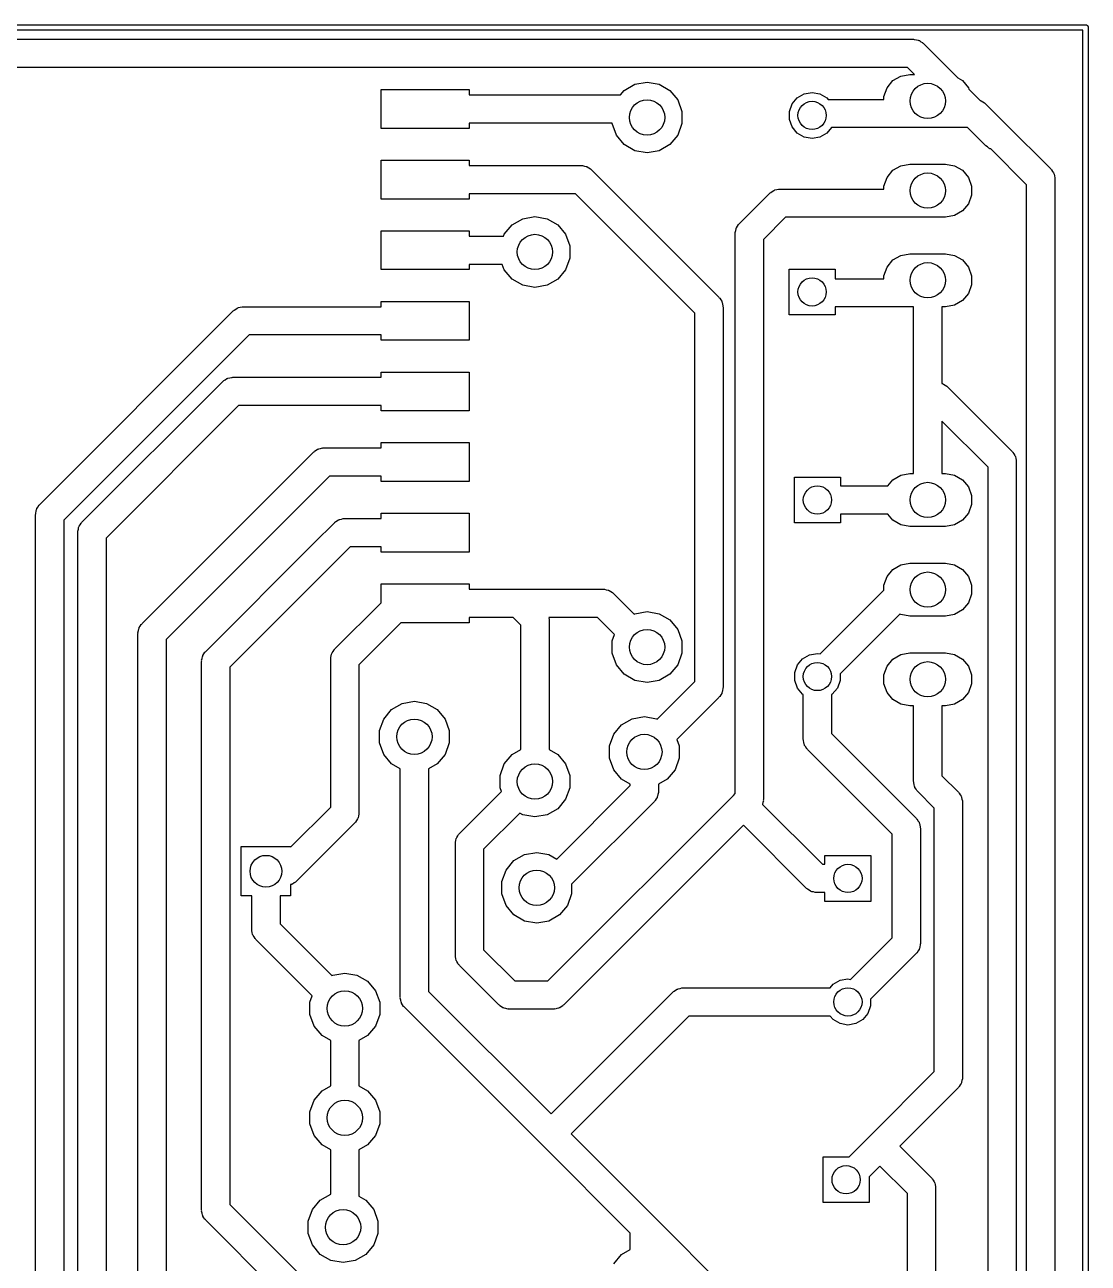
# Model space of a CAD drawing. Extents: x 39.6 to 114.5, y -93.8 to -28.4.
# Drawn here: x 84.38 to 114.5, y -63.45 to -28.37 of the extents above; entities that cross this region are included whole.
import ezdxf

# ---------------------------------------------------------------- set-up
doc = ezdxf.new("R2010")
doc.units = 0
doc.header["$MEASUREMENT"] = 0
doc.layers.add('BLACK', color=7, linetype='CONTINUOUS')

msp = doc.modelspace()

# ---------------------------------------------------------------- linework, layer by layer
at = {"layer": 'Black'}
for p, q in [((39.751, -28.373), (114.427, -28.373)), ((114.427, -28.373), (114.433, -28.3741)), ((114.433, -28.3741), (114.44, -28.3741)), ((114.44, -28.3741), (114.446, -28.3764)), ((114.446, -28.3764), (114.453, -28.3775)), ((114.453, -28.3775), (114.458, -28.3808)), ((114.458, -28.3808), (114.465, -28.383)), ((114.465, -28.383), (114.47, -28.3873)), ((114.47, -28.3873), (114.475, -28.3905)), ((114.475, -28.3905), (114.479, -28.3956)), ((114.479, -28.3956), (114.484, -28.3998)), ((114.484, -28.3998), (114.488, -28.4055)), ((114.488, -28.4055), (114.492, -28.4105)), ((114.492, -28.4105), (114.494, -28.4167)), ((114.352, -28.523), (39.7752, -28.523)), ((114.352, -93.651), (114.352, -28.523)), ((114.494, -28.4167), (114.497, -28.4223)), ((114.497, -28.4223), (114.499, -28.4288)), ((114.499, -28.4288), (114.501, -28.435)), ((114.501, -28.435), (114.501, -28.4415)), ((114.501, -28.4415), (114.502, -28.448)), ((114.502, -28.448), (114.502, -93.726)), ((70.8914, -28.7846), (109.55, -28.7846)), ((109.55, -28.7846), (109.568, -28.7877)), ((109.568, -28.7877), (109.585, -28.7861)), ((109.585, -28.7861), (109.636, -28.7996)), ((109.636, -28.7996), (109.687, -28.8087)), ((109.687, -28.8087), (109.702, -28.8175)), ((109.702, -28.8175), (109.719, -28.8221)), ((109.719, -28.8221), (109.762, -28.8521)), ((109.762, -28.8521), (109.807, -28.8782)), ((109.807, -28.8782), (109.819, -28.8917)), ((109.819, -28.8917), (109.833, -28.9018)), ((109.833, -28.9018), (110.811, -29.8796)), ((109.385, -29.5846), (71.0571, -29.5846)), ((109.196, -29.8255), (109.453, -29.7802)), ((109.58, -29.7802), (109.385, -29.5846)), ((109.453, -29.7802), (109.58, -29.7802)), ((101.361, -30.2308), (101.663, -30.0566)), ((101.663, -30.0566), (102.006, -29.9961)), ((102.006, -29.9961), (102.35, -30.0566)), ((102.35, -30.0566), (102.651, -30.2308)), ((108.714, -30.4005), (108.803, -30.1555)), ((108.803, -30.1555), (108.97, -29.9558)), ((108.97, -29.9558), (109.196, -29.8255)), ((110.811, -29.8796), (110.943, -29.9558)), ((110.943, -29.9558), (111.11, -30.1555)), ((111.11, -30.1555), (111.124, -30.1928)), ((94.4714, -31.3094), (94.4714, -30.2094)), ((94.4714, -30.2094), (96.9714, -30.2094)), ((96.9714, -30.2094), (96.9714, -30.3594)), ((96.9714, -30.3594), (101.254, -30.3594)), ((101.254, -30.3594), (101.361, -30.2308)), ((102.651, -30.2308), (102.875, -30.4977)), ((102.875, -30.4977), (102.994, -30.8252)), ((106.115, -30.6148), (106.261, -30.4412)), ((106.261, -30.4412), (106.457, -30.3279)), ((106.457, -30.3279), (106.68, -30.2885)), ((106.68, -30.2885), (106.903, -30.3279)), ((106.903, -30.3279), (107.099, -30.4412)), ((107.099, -30.4412), (107.137, -30.4864)), ((107.137, -30.4864), (108.714, -30.4864)), ((108.714, -30.4864), (108.714, -30.4005)), ((111.124, -30.1928), (111.445, -30.5135)), ((111.445, -30.5135), (111.455, -30.5193)), ((111.455, -30.5193), (111.472, -30.5239)), ((102.994, -30.8252), (102.994, -31.1736)), ((106.037, -30.8277), (106.115, -30.6148)), ((106.037, -31.0543), (106.037, -30.8277)), ((111.472, -30.5239), (111.515, -30.5539)), ((111.515, -30.5539), (111.56, -30.58)), ((111.56, -30.58), (111.571, -30.5935)), ((111.571, -30.5935), (111.586, -30.6036)), ((111.586, -30.6036), (112.17, -31.1878)), ((101.018, -31.1594), (96.9714, -31.1594)), ((96.9714, -31.1594), (96.9714, -31.3094)), ((101.018, -31.1736), (101.018, -31.1594)), ((101.138, -31.5011), (101.018, -31.1736)), ((102.994, -31.1736), (102.875, -31.5011)), ((106.115, -31.2672), (106.037, -31.0543)), ((112.17, -31.1878), (112.17, -31.1878)), ((112.17, -31.1878), (113.44, -32.4578)), ((96.9714, -31.3094), (94.4714, -31.3094)), ((101.361, -31.768), (101.138, -31.5011)), ((102.875, -31.5011), (102.651, -31.768)), ((106.261, -31.4408), (106.115, -31.2672)), ((106.457, -31.5541), (106.261, -31.4408)), ((106.68, -31.5935), (106.457, -31.5541)), ((106.903, -31.5541), (106.68, -31.5935)), ((107.099, -31.4408), (106.903, -31.5541)), ((107.229, -31.2864), (107.099, -31.4408)), ((109.931, -31.2864), (107.229, -31.2864)), ((111.086, -31.2864), (109.931, -31.2864)), ((111.604, -31.8042), (111.086, -31.2864)), ((101.663, -31.9422), (101.361, -31.768)), ((102.651, -31.768), (102.35, -31.9422)), ((111.647, -31.8342), (111.604, -31.8042)), ((111.687, -31.8678), (111.647, -31.8342)), ((111.704, -31.8738), (111.687, -31.8678)), ((111.718, -31.8839), (111.704, -31.8738)), ((111.741, -31.89), (111.718, -31.8839)), ((112.757, -32.9063), (111.741, -31.89)), ((94.4714, -33.3094), (94.4714, -32.2094)), ((94.4714, -32.2094), (96.9714, -32.2094)), ((96.9714, -32.2094), (96.9714, -32.3594)), ((102.006, -32.0027), (101.663, -31.9422)), ((102.35, -31.9422), (102.006, -32.0027)), ((96.9714, -32.3594), (100.146, -32.3594)), ((100.146, -32.3594), (100.163, -32.3625)), ((100.163, -32.3625), (100.18, -32.3609)), ((100.18, -32.3609), (100.231, -32.3744)), ((100.231, -32.3744), (100.282, -32.3835)), ((100.282, -32.3835), (100.298, -32.3923)), ((100.298, -32.3923), (100.315, -32.3969)), ((100.315, -32.3969), (100.357, -32.4269)), ((100.357, -32.4269), (100.403, -32.453)), ((100.403, -32.453), (100.414, -32.4665)), ((100.414, -32.4665), (100.428, -32.4766)), ((100.428, -32.4766), (104.042, -36.09)), ((108.803, -32.6955), (108.97, -32.4958)), ((108.97, -32.4958), (109.196, -32.3655)), ((109.196, -32.3655), (109.453, -32.3202)), ((109.453, -32.3202), (110.46, -32.3202)), ((110.46, -32.3202), (110.717, -32.3655)), ((110.717, -32.3655), (110.943, -32.4958)), ((110.943, -32.4958), (111.11, -32.6955)), ((113.44, -32.4578), (113.45, -32.4722)), ((113.45, -32.4722), (113.463, -32.4835)), ((113.463, -32.4835), (113.49, -32.5287)), ((113.49, -32.5287), (113.52, -32.5716)), ((113.52, -32.5716), (113.524, -32.5886)), ((113.524, -32.5886), (113.533, -32.6038)), ((113.533, -32.6038), (113.542, -32.6553)), ((108.714, -32.9405), (108.803, -32.6955)), ((108.714, -33.0264), (108.714, -32.9405)), ((111.11, -32.6955), (111.2, -32.9405)), ((111.2, -32.9405), (111.2, -33.2011)), ((112.757, -82.5113), (112.757, -32.9063)), ((113.542, -32.6553), (113.555, -32.7057)), ((113.555, -32.7057), (113.554, -32.7233)), ((113.554, -32.7233), (113.557, -32.7406)), ((113.557, -32.7406), (113.557, -82.677)), ((96.9714, -33.3094), (94.4714, -33.3094)), ((99.9799, -33.1594), (96.9714, -33.1594)), ((96.9714, -33.1594), (96.9714, -33.3094)), ((103.359, -36.5385), (99.9799, -33.1594)), ((104.619, -34.0072), (105.483, -33.1436)), ((105.483, -33.1436), (105.497, -33.1335)), ((105.497, -33.1335), (105.508, -33.12)), ((105.508, -33.12), (105.554, -33.0939)), ((105.554, -33.0939), (105.597, -33.0639)), ((105.597, -33.0639), (105.614, -33.0593)), ((105.614, -33.0593), (105.629, -33.0505)), ((105.629, -33.0505), (105.68, -33.0414)), ((105.68, -33.0414), (105.731, -33.0279)), ((105.731, -33.0279), (105.748, -33.0295)), ((105.748, -33.0295), (105.766, -33.0264)), ((105.766, -33.0264), (108.714, -33.0264)), ((111.2, -33.2011), (111.11, -33.4461)), ((110.943, -33.6458), (110.717, -33.7761)), ((111.11, -33.4461), (110.943, -33.6458)), ((98.1865, -34.0408), (98.4882, -33.8666)), ((98.4882, -33.8666), (98.8314, -33.8061)), ((98.8314, -33.8061), (99.1746, -33.8666)), ((99.1746, -33.8666), (99.4763, -34.0408)), ((104.596, -34.0329), (104.609, -34.0216)), ((104.609, -34.0216), (104.619, -34.0072)), ((105.931, -33.8264), (105.302, -34.4557)), ((109.931, -33.8264), (105.931, -33.8264)), ((109.96, -33.8214), (109.931, -33.8264)), ((110.46, -33.8214), (109.96, -33.8214)), ((110.717, -33.7761), (110.46, -33.8214)), ((94.4714, -35.3094), (94.4714, -34.2094)), ((94.4714, -34.2094), (96.9714, -34.2094)), ((96.9714, -34.2094), (96.9714, -34.3594)), ((96.9714, -34.3594), (97.9437, -34.3594)), ((97.9437, -34.3594), (97.9625, -34.3077)), ((97.9625, -34.3077), (98.1865, -34.0408)), ((99.4763, -34.0408), (99.7003, -34.3077)), ((99.7003, -34.3077), (99.8195, -34.6352)), ((104.502, -34.29), (104.505, -34.2727)), ((104.502, -50.1517), (104.502, -34.29)), ((104.504, -34.2551), (104.517, -34.2047)), ((104.505, -34.2727), (104.504, -34.2551)), ((104.517, -34.2047), (104.526, -34.1532)), ((104.526, -34.1532), (104.535, -34.138)), ((104.535, -34.138), (104.539, -34.121)), ((104.539, -34.121), (104.569, -34.0781)), ((104.569, -34.0781), (104.596, -34.0329)), ((99.8195, -34.6352), (99.8195, -34.9836)), ((105.302, -34.4557), (105.302, -50.3174)), ((99.8195, -34.9836), (99.7003, -35.3111)), ((108.803, -35.2355), (108.97, -35.0358)), ((108.97, -35.0358), (109.196, -34.9055)), ((109.196, -34.9055), (109.453, -34.8602)), ((109.453, -34.8602), (110.46, -34.8602)), ((110.46, -34.8602), (110.717, -34.9055)), ((110.717, -34.9055), (110.943, -35.0358)), ((110.943, -35.0358), (111.11, -35.2355)), ((96.9714, -35.3094), (94.4714, -35.3094)), ((97.9073, -35.1594), (96.9714, -35.1594)), ((96.9714, -35.1594), (96.9714, -35.3094)), ((97.9625, -35.3111), (97.9073, -35.1594)), ((98.1865, -35.578), (97.9625, -35.3111)), ((99.7003, -35.3111), (99.4763, -35.578)), ((106.03, -36.591), (106.03, -35.291)), ((106.03, -35.291), (107.33, -35.291)), ((107.33, -35.291), (107.33, -35.5664)), ((108.714, -35.4805), (108.803, -35.2355)), ((111.11, -35.2355), (111.2, -35.4805)), ((98.4882, -35.7522), (98.1865, -35.578)), ((98.8314, -35.8127), (98.4882, -35.7522)), ((99.1746, -35.7522), (98.8314, -35.8127)), ((99.4763, -35.578), (99.1746, -35.7522)), ((107.33, -35.5664), (108.714, -35.5664)), ((108.714, -35.5664), (108.714, -35.4805)), ((111.2, -35.7411), (111.11, -35.9861)), ((111.2, -35.4805), (111.2, -35.7411)), ((104.042, -36.09), (104.052, -36.1044)), ((104.052, -36.1044), (104.065, -36.1157)), ((104.065, -36.1157), (104.092, -36.1609)), ((111.11, -35.9861), (110.943, -36.1858)), ((84.8072, -41.9574), (90.288, -36.4766)), ((90.288, -36.4766), (90.3024, -36.4665)), ((90.3024, -36.4665), (90.3137, -36.453)), ((90.3137, -36.453), (90.3589, -36.4269)), ((90.3589, -36.4269), (90.4018, -36.3969)), ((90.4018, -36.3969), (90.4188, -36.3923)), ((90.4188, -36.3923), (90.434, -36.3835)), ((90.434, -36.3835), (90.4855, -36.3744)), ((90.4855, -36.3744), (90.5359, -36.3609)), ((90.5359, -36.3609), (90.5535, -36.3625)), ((90.5535, -36.3625), (90.5708, -36.3594)), ((90.5708, -36.3594), (94.4714, -36.3594)), ((94.4714, -36.3594), (94.4714, -36.2094)), ((94.4714, -36.2094), (96.9714, -36.2094)), ((96.9714, -36.2094), (96.9714, -37.3094)), ((104.092, -36.1609), (104.122, -36.2038)), ((104.122, -36.2038), (104.126, -36.2208)), ((104.126, -36.2208), (104.135, -36.236)), ((104.135, -36.236), (104.144, -36.2875)), ((104.144, -36.2875), (104.157, -36.3379)), ((104.157, -36.3379), (104.156, -36.3555)), ((104.156, -36.3555), (104.159, -36.3728)), ((104.159, -36.3728), (104.159, -47.1424)), ((109.557, -36.3664), (107.33, -36.3664)), ((107.33, -36.3664), (107.33, -36.591)), ((109.557, -38.2524), (109.557, -36.3664)), ((110.46, -36.3614), (110.357, -36.3614)), ((110.357, -36.3614), (110.357, -38.2524)), ((110.717, -36.3161), (110.46, -36.3614)), ((110.943, -36.1858), (110.717, -36.3161)), ((103.359, -46.9767), (103.359, -36.5385)), ((107.33, -36.591), (106.03, -36.591)), ((90.7365, -37.1594), (85.49, -42.4059)), ((94.4714, -37.1594), (90.7365, -37.1594)), ((94.4714, -37.3094), (94.4714, -37.1594)), ((96.9714, -37.3094), (94.4714, -37.3094)), ((94.4714, -38.3594), (94.4714, -38.2094)), ((94.4714, -38.2094), (96.9714, -38.2094)), ((96.9714, -38.2094), (96.9714, -39.3094)), ((86.001, -42.4654), (89.9898, -38.4766)), ((89.9898, -38.4766), (90.0042, -38.4665)), ((90.0042, -38.4665), (90.0155, -38.453)), ((90.0155, -38.453), (90.0607, -38.4269)), ((90.0607, -38.4269), (90.1036, -38.3969)), ((90.1036, -38.3969), (90.1206, -38.3923)), ((90.1206, -38.3923), (90.1358, -38.3835)), ((90.1358, -38.3835), (90.1873, -38.3744)), ((90.1873, -38.3744), (90.2377, -38.3609)), ((90.2377, -38.3609), (90.2553, -38.3625)), ((90.2553, -38.3625), (90.2726, -38.3594)), ((90.2726, -38.3594), (94.4714, -38.3594)), ((109.557, -38.9128), (109.557, -38.2524)), ((110.357, -38.2524), (110.357, -38.5341)), ((110.357, -38.5341), (110.373, -38.5369)), ((110.373, -38.5369), (110.388, -38.5457)), ((110.388, -38.5457), (110.405, -38.5503)), ((110.405, -38.5503), (110.448, -38.5803)), ((110.448, -38.5803), (110.493, -38.6064)), ((109.557, -41.0832), (109.557, -38.9128)), ((110.493, -38.6064), (110.504, -38.6199)), ((110.504, -38.6199), (110.519, -38.63)), ((110.519, -38.63), (112.348, -40.4588)), ((90.4383, -39.1594), (86.6838, -42.9139)), ((94.4714, -39.1594), (90.4383, -39.1594)), ((94.4714, -39.3094), (94.4714, -39.1594)), ((96.9714, -39.3094), (94.4714, -39.3094)), ((111.665, -40.9073), (110.357, -39.5991)), ((110.357, -39.5991), (110.357, -41.0832)), ((94.4714, -40.3594), (94.4714, -40.2094)), ((94.4714, -40.2094), (96.9714, -40.2094)), ((96.9714, -40.2094), (96.9714, -41.3094)), ((87.7028, -45.3356), (92.5618, -40.4766)), ((92.5618, -40.4766), (92.5762, -40.4665)), ((92.5762, -40.4665), (92.5875, -40.453)), ((92.5875, -40.453), (92.6327, -40.4269)), ((92.6327, -40.4269), (92.6756, -40.3969)), ((92.6756, -40.3969), (92.6926, -40.3923)), ((92.6926, -40.3923), (92.7078, -40.3835)), ((92.7078, -40.3835), (92.7593, -40.3744)), ((92.7593, -40.3744), (92.8097, -40.3609)), ((92.8097, -40.3609), (92.8273, -40.3625)), ((92.8273, -40.3625), (92.8446, -40.3594)), ((92.8446, -40.3594), (94.4714, -40.3594)), ((112.348, -40.4588), (112.358, -40.4732)), ((112.358, -40.4732), (112.371, -40.4845)), ((112.371, -40.4845), (112.397, -40.5297)), ((112.397, -40.5297), (112.427, -40.5726)), ((112.427, -40.5726), (112.432, -40.5896)), ((112.432, -40.5896), (112.441, -40.6048)), ((112.441, -40.6048), (112.45, -40.6563)), ((112.45, -40.6563), (112.463, -40.7067)), ((111.665, -73.26), (111.665, -40.9073)), ((112.463, -40.7067), (112.462, -40.7243)), ((112.462, -40.7243), (112.465, -40.7416)), ((112.465, -40.7416), (112.465, -73.66)), ((93.0103, -41.1594), (88.3856, -45.7841)), ((94.4714, -41.1594), (93.0103, -41.1594)), ((94.4714, -41.3094), (94.4714, -41.1594)), ((96.9714, -41.3094), (94.4714, -41.3094)), ((106.182, -42.4838), (106.182, -41.1838)), ((106.182, -41.1838), (107.482, -41.1838)), ((107.482, -41.1838), (107.482, -41.4338)), ((108.823, -41.4338), (108.97, -41.2588)), ((108.97, -41.2588), (109.196, -41.1285)), ((109.196, -41.1285), (109.453, -41.0832)), ((109.453, -41.0832), (109.557, -41.0832)), ((110.357, -41.0832), (110.46, -41.0832)), ((110.46, -41.0832), (110.717, -41.1285)), ((110.717, -41.1285), (110.943, -41.2588)), ((110.943, -41.2588), (111.11, -41.4585)), ((107.482, -41.4338), (108.823, -41.4338)), ((111.11, -41.4585), (111.2, -41.7035)), ((111.2, -41.7035), (111.2, -41.9641)), ((84.7141, -42.1034), (84.7229, -42.0882)), ((84.7229, -42.0882), (84.7275, -42.0712)), ((84.7275, -42.0712), (84.7575, -42.0283)), ((84.7575, -42.0283), (84.7836, -41.9831)), ((84.7836, -41.9831), (84.7971, -41.9718)), ((84.7971, -41.9718), (84.8072, -41.9574)), ((111.2, -41.9641), (111.11, -42.2091)), ((84.69, -42.2402), (84.6931, -42.2229)), ((84.69, -73.0879), (84.69, -42.2402)), ((84.6915, -42.2053), (84.705, -42.1549)), ((84.6931, -42.2229), (84.6915, -42.2053)), ((84.705, -42.1549), (84.7141, -42.1034)), ((85.49, -42.4059), (85.49, -73.2536)), ((93.1783, -42.453), (93.2235, -42.4269)), ((93.2235, -42.4269), (93.2664, -42.3969)), ((93.2664, -42.3969), (93.2834, -42.3923)), ((93.2834, -42.3923), (93.2986, -42.3835)), ((93.2986, -42.3835), (93.3501, -42.3744)), ((93.3501, -42.3744), (93.4005, -42.3609)), ((93.4005, -42.3609), (93.4181, -42.3625)), ((93.4181, -42.3625), (93.4354, -42.3594)), ((93.4354, -42.3594), (94.4714, -42.3594)), ((94.4714, -42.3594), (94.4714, -42.2094)), ((94.4714, -42.2094), (96.9714, -42.2094)), ((96.9714, -42.2094), (96.9714, -43.3094)), ((108.823, -42.2338), (107.482, -42.2338)), ((107.482, -42.2338), (107.482, -42.4838)), ((108.97, -42.4088), (108.823, -42.2338)), ((109.196, -42.5391), (108.97, -42.4088)), ((110.943, -42.4088), (110.717, -42.5391)), ((111.11, -42.2091), (110.943, -42.4088)), ((85.8838, -42.7482), (85.8869, -42.7309)), ((85.8838, -73.6213), (85.8838, -42.7482)), ((85.8853, -42.7133), (85.8988, -42.6629)), ((85.8869, -42.7309), (85.8853, -42.7133)), ((85.8988, -42.6629), (85.9079, -42.6114)), ((85.9079, -42.6114), (85.9167, -42.5962)), ((85.9167, -42.5962), (85.9213, -42.5792)), ((85.9213, -42.5792), (85.9513, -42.5363)), ((85.9513, -42.5363), (85.9774, -42.4911)), ((85.9774, -42.4911), (85.9909, -42.4798)), ((85.9909, -42.4798), (86.001, -42.4654)), ((92.5796, -43.0496), (93.1526, -42.4766)), ((93.1526, -42.4766), (93.167, -42.4665)), ((93.167, -42.4665), (93.1783, -42.453)), ((107.482, -42.4838), (106.182, -42.4838)), ((109.453, -42.5844), (109.196, -42.5391)), ((110.46, -42.5844), (109.453, -42.5844)), ((110.717, -42.5391), (110.46, -42.5844)), ((86.6838, -42.9139), (86.6838, -73.787)), ((89.5062, -46.123), (92.5796, -43.0496)), ((93.6011, -43.1594), (93.1452, -43.6152)), ((94.4714, -43.1594), (93.6011, -43.1594)), ((94.4714, -43.3094), (94.4714, -43.1594)), ((96.9714, -43.3094), (94.4714, -43.3094)), ((93.1452, -43.6152), (90.189, -46.5715)), ((108.803, -43.9985), (108.97, -43.7988)), ((108.97, -43.7988), (109.196, -43.6685)), ((109.196, -43.6685), (109.453, -43.6232)), ((109.453, -43.6232), (110.46, -43.6232)), ((110.46, -43.6232), (110.717, -43.6685)), ((110.717, -43.6685), (110.943, -43.7988)), ((110.943, -43.7988), (111.11, -43.9985)), ((108.714, -44.2435), (108.803, -43.9985)), ((111.11, -43.9985), (111.2, -44.2435)), ((94.4714, -44.7437), (94.4714, -44.2094)), ((94.4714, -44.2094), (96.9714, -44.2094)), ((96.9714, -44.2094), (96.9714, -44.3594)), ((96.9714, -44.3594), (98.3788, -44.3594)), ((98.3788, -44.3594), (100.766, -44.3594)), ((100.766, -44.3594), (100.784, -44.3625)), ((100.784, -44.3625), (100.801, -44.3609)), ((100.801, -44.3609), (100.852, -44.3744)), ((100.852, -44.3744), (100.903, -44.3835)), ((100.903, -44.3835), (100.918, -44.3923)), ((100.918, -44.3923), (100.935, -44.3969)), ((100.935, -44.3969), (100.978, -44.4269)), ((100.978, -44.4269), (101.024, -44.453)), ((101.024, -44.453), (101.035, -44.4665)), ((101.035, -44.4665), (101.049, -44.4766)), ((101.049, -44.4766), (101.642, -45.069)), ((106.906, -46.1943), (108.714, -44.387)), ((108.714, -44.387), (108.714, -44.2435)), ((111.2, -44.5041), (111.11, -44.7491)), ((111.2, -44.2435), (111.2, -44.5041)), ((93.1638, -46.0514), (94.4714, -44.7437)), ((111.11, -44.7491), (110.943, -44.9488)), ((98.2131, -45.1594), (96.9714, -45.1594)), ((96.9714, -45.1594), (96.9714, -45.3094)), ((98.4314, -45.3777), (98.2131, -45.1594)), ((100.601, -45.1594), (99.2251, -45.1594)), ((99.2251, -45.1594), (99.2299, -45.1771)), ((99.2299, -45.1771), (99.2283, -45.1947)), ((99.2283, -45.1947), (99.2314, -45.212)), ((99.2314, -45.212), (99.2314, -48.8994)), ((101.085, -45.6432), (100.601, -45.1594)), ((101.642, -45.069), (101.663, -45.0566)), ((101.663, -45.0566), (102.006, -44.9961)), ((102.006, -44.9961), (102.35, -45.0566)), ((102.35, -45.0566), (102.651, -45.2308)), ((102.651, -45.2308), (102.875, -45.4977)), ((109.169, -45.0633), (107.475, -46.7569)), ((109.196, -45.0791), (109.169, -45.0633)), ((109.453, -45.1244), (109.196, -45.0791)), ((110.46, -45.1244), (109.453, -45.1244)), ((110.717, -45.0791), (110.46, -45.1244)), ((110.943, -44.9488), (110.717, -45.0791)), ((87.5856, -45.6184), (87.5887, -45.6011)), ((87.5871, -45.5835), (87.6006, -45.5331)), ((87.5887, -45.6011), (87.5871, -45.5835)), ((87.6006, -45.5331), (87.6097, -45.4816)), ((87.6097, -45.4816), (87.6185, -45.4664)), ((87.6185, -45.4664), (87.6231, -45.4494)), ((87.6231, -45.4494), (87.6531, -45.4065)), ((87.6531, -45.4065), (87.6792, -45.3613)), ((87.6792, -45.3613), (87.6927, -45.35)), ((87.6927, -45.35), (87.7028, -45.3356)), ((95.0371, -45.3094), (93.8466, -46.4999)), ((96.9714, -45.3094), (95.0371, -45.3094)), ((98.4314, -48.8994), (98.4314, -45.3777)), ((102.875, -45.4977), (102.994, -45.8252)), ((87.5856, -75.5009), (87.5856, -45.6184)), ((88.3856, -45.7841), (88.3856, -75.6666)), ((101.018, -45.8252), (101.085, -45.6432)), ((101.018, -46.1736), (101.018, -45.8252)), ((102.994, -45.8252), (102.994, -46.1736)), ((89.404, -46.3205), (89.4131, -46.269)), ((89.4131, -46.269), (89.4219, -46.2538)), ((89.4219, -46.2538), (89.4265, -46.2368)), ((89.4265, -46.2368), (89.4565, -46.1939)), ((89.4565, -46.1939), (89.4826, -46.1487)), ((89.4826, -46.1487), (89.4961, -46.1374)), ((89.4961, -46.1374), (89.5062, -46.123)), ((93.0481, -46.2993), (93.0616, -46.2489)), ((93.0497, -46.3169), (93.0481, -46.2993)), ((93.0616, -46.2489), (93.0707, -46.1974)), ((93.0707, -46.1974), (93.0795, -46.1822)), ((93.0795, -46.1822), (93.0841, -46.1652)), ((93.0841, -46.1652), (93.1141, -46.1223)), ((93.1141, -46.1223), (93.1402, -46.0771)), ((93.1402, -46.0771), (93.1537, -46.0658)), ((93.1537, -46.0658), (93.1638, -46.0514)), ((101.138, -46.5011), (101.018, -46.1736)), ((102.994, -46.1736), (102.875, -46.5011)), ((106.413, -46.334), (106.609, -46.2207)), ((106.609, -46.2207), (106.832, -46.1813)), ((106.832, -46.1813), (106.906, -46.1943)), ((108.97, -46.3388), (109.196, -46.2085)), ((109.196, -46.2085), (109.453, -46.1632)), ((109.453, -46.1632), (110.46, -46.1632)), ((110.46, -46.1632), (110.717, -46.2085)), ((110.717, -46.2085), (110.943, -46.3388)), ((89.389, -46.4058), (89.3921, -46.3885)), ((89.389, -61.9506), (89.389, -46.4058)), ((89.3905, -46.3709), (89.404, -46.3205)), ((89.3921, -46.3885), (89.3905, -46.3709)), ((90.189, -46.5715), (90.189, -61.7849)), ((93.0466, -46.3342), (93.0497, -46.3169)), ((93.0466, -50.5327), (93.0466, -46.3342)), ((93.8466, -46.4999), (93.8466, -50.6984)), ((101.361, -46.768), (101.138, -46.5011)), ((102.875, -46.5011), (102.651, -46.768)), ((106.19, -46.7205), (106.267, -46.5076)), ((106.267, -46.5076), (106.413, -46.334)), ((108.714, -46.7835), (108.803, -46.5385)), ((108.803, -46.5385), (108.97, -46.3388)), ((110.943, -46.3388), (111.11, -46.5385)), ((111.11, -46.5385), (111.2, -46.7835)), ((101.663, -46.9422), (101.361, -46.768)), ((102.006, -47.0027), (101.663, -46.9422)), ((102.35, -46.9422), (102.006, -47.0027)), ((102.295, -48.0408), (103.359, -46.9767)), ((102.651, -46.768), (102.35, -46.9422)), ((106.19, -46.9471), (106.19, -46.7205)), ((106.267, -47.16), (106.19, -46.9471)), ((107.475, -46.9471), (107.397, -47.16)), ((107.475, -46.7569), (107.475, -46.9471)), ((108.714, -47.0441), (108.714, -46.7835)), ((111.2, -46.7835), (111.2, -47.0441)), ((104.092, -47.3543), (104.065, -47.3995)), ((104.122, -47.3114), (104.092, -47.3543)), ((104.126, -47.2944), (104.122, -47.3114)), ((104.135, -47.2792), (104.126, -47.2944)), ((104.144, -47.2277), (104.135, -47.2792)), ((104.157, -47.1773), (104.144, -47.2277)), ((104.159, -47.1424), (104.156, -47.1597)), ((104.156, -47.1597), (104.157, -47.1773)), ((106.413, -47.3336), (106.267, -47.16)), ((106.432, -47.3448), (106.413, -47.3336)), ((106.432, -48.6156), (106.432, -47.3448)), ((107.252, -47.3336), (107.232, -47.3448)), ((107.232, -47.3448), (107.232, -48.4499)), ((107.397, -47.16), (107.252, -47.3336)), ((108.803, -47.2891), (108.714, -47.0441)), ((108.97, -47.4888), (108.803, -47.2891)), ((111.11, -47.2891), (110.943, -47.4888)), ((111.2, -47.0441), (111.11, -47.2891)), ((94.7715, -47.7708), (95.0732, -47.5966)), ((95.0732, -47.5966), (95.4164, -47.5361)), ((95.4164, -47.5361), (95.7596, -47.5966)), ((95.7596, -47.5966), (96.0613, -47.7708)), ((104.042, -47.4252), (102.852, -48.615)), ((104.052, -47.4108), (104.042, -47.4252)), ((104.065, -47.3995), (104.052, -47.4108)), ((109.196, -47.6191), (108.97, -47.4888)), ((109.453, -47.6644), (109.196, -47.6191)), ((109.557, -47.6644), (109.453, -47.6644)), ((109.557, -49.8094), (109.557, -47.6644)), ((110.46, -47.6644), (110.357, -47.6644)), ((110.357, -47.6644), (110.357, -49.6437)), ((110.717, -47.6191), (110.46, -47.6644)), ((110.943, -47.4888), (110.717, -47.6191)), ((94.4283, -48.3652), (94.5475, -48.0377)), ((94.5475, -48.0377), (94.7715, -47.7708)), ((96.0613, -47.7708), (96.2853, -48.0377)), ((96.2853, -48.0377), (96.4045, -48.3652)), ((101.285, -48.2026), (101.587, -48.0284)), ((101.587, -48.0284), (101.93, -47.9679)), ((101.93, -47.9679), (102.273, -48.0284)), ((102.273, -48.0284), (102.295, -48.0408)), ((94.4283, -48.7136), (94.4283, -48.3652)), ((96.4045, -48.3652), (96.4045, -48.7136)), ((101.061, -48.4695), (101.285, -48.2026)), ((94.5475, -49.0411), (94.4283, -48.7136)), ((96.4045, -48.7136), (96.2853, -49.0411)), ((100.942, -48.797), (101.061, -48.4695)), ((102.852, -48.615), (102.918, -48.797)), ((106.435, -48.6329), (106.432, -48.6156)), ((106.434, -48.6505), (106.435, -48.6329)), ((106.447, -48.7009), (106.434, -48.6505)), ((106.457, -48.7524), (106.447, -48.7009)), ((106.465, -48.7676), (106.457, -48.7524)), ((107.232, -48.4499), (109.63, -50.8474)), ((94.7715, -49.308), (94.5475, -49.0411)), ((96.2853, -49.0411), (96.0613, -49.308)), ((97.9625, -49.3077), (98.1865, -49.0408)), ((98.1865, -49.0408), (98.4314, -48.8994)), ((99.2314, -48.8994), (99.4763, -49.0408)), ((99.4763, -49.0408), (99.7003, -49.3077)), ((100.942, -49.1454), (100.942, -48.797)), ((102.918, -48.797), (102.918, -49.1454)), ((106.47, -48.7846), (106.465, -48.7676)), ((106.5, -48.8275), (106.47, -48.7846)), ((106.526, -48.8727), (106.5, -48.8275)), ((106.539, -48.884), (106.526, -48.8727)), ((106.55, -48.8984), (106.539, -48.884)), ((108.947, -51.2959), (106.55, -48.8984)), ((95.0164, -49.4494), (94.7715, -49.308)), ((95.0164, -55.9194), (95.0164, -49.4494)), ((96.0613, -49.308), (95.8164, -49.4494)), ((95.8164, -49.4494), (95.8164, -55.7537)), ((97.8433, -49.6352), (97.9625, -49.3077)), ((99.7003, -49.3077), (99.8195, -49.6352)), ((101.061, -49.4729), (100.942, -49.1454)), ((102.918, -49.1454), (102.799, -49.4729)), ((97.8433, -49.9836), (97.8433, -49.6352)), ((99.8195, -49.6352), (99.8195, -49.9836)), ((101.285, -49.7398), (101.061, -49.4729)), ((101.53, -49.8812), (101.285, -49.7398)), ((102.575, -49.7398), (102.33, -49.8812)), ((102.799, -49.4729), (102.575, -49.7398)), ((109.56, -49.8267), (109.557, -49.8094)), ((110.357, -49.6437), (110.824, -50.1108)), ((96.6944, -51.2792), (97.8824, -50.0911)), ((97.8824, -50.0911), (97.8433, -49.9836)), ((99.449, -52.0043), (101.53, -49.9231)), ((99.8195, -49.9836), (99.7003, -50.3111)), ((101.53, -49.9231), (101.53, -49.8812)), ((102.329, -50.1237), (102.315, -50.1741)), ((102.33, -50.0888), (102.327, -50.1061)), ((102.327, -50.1061), (102.329, -50.1237)), ((102.33, -49.8812), (102.33, -50.0888)), ((104.454, -50.1997), (104.502, -50.1517)), ((109.558, -49.8443), (109.56, -49.8267)), ((109.572, -49.8947), (109.558, -49.8443)), ((109.581, -49.9462), (109.572, -49.8947)), ((109.59, -49.9614), (109.581, -49.9462)), ((109.594, -49.9784), (109.59, -49.9614)), ((109.624, -50.0213), (109.594, -49.9784)), ((109.65, -50.0665), (109.624, -50.0213)), ((109.664, -50.0778), (109.65, -50.0665)), ((109.674, -50.0922), (109.664, -50.0778)), ((110.141, -50.5593), (109.674, -50.0922)), ((110.824, -50.1108), (110.834, -50.1252)), ((110.834, -50.1252), (110.847, -50.1365)), ((110.847, -50.1365), (110.873, -50.1817)), ((99.1991, -55.4546), (104.454, -50.1997)), ((99.7003, -50.3111), (99.4763, -50.578)), ((102.213, -50.3716), (99.8703, -52.7144)), ((102.223, -50.3572), (102.213, -50.3716)), ((102.237, -50.3459), (102.223, -50.3572)), ((102.263, -50.3007), (102.237, -50.3459)), ((102.293, -50.2578), (102.263, -50.3007)), ((102.297, -50.2408), (102.293, -50.2578)), ((102.306, -50.2256), (102.297, -50.2408)), ((102.315, -50.1741), (102.306, -50.2256)), ((104.454, -50.1997), (104.454, -50.1997)), ((105.278, -50.4542), (105.277, -50.4565)), ((105.277, -50.4565), (106.973, -52.1526)), ((105.287, -50.4027), (105.278, -50.4542)), ((105.3, -50.3523), (105.287, -50.4027)), ((105.302, -50.3174), (105.299, -50.3347)), ((105.299, -50.3347), (105.3, -50.3523)), ((110.873, -50.1817), (110.903, -50.2246)), ((110.903, -50.2246), (110.908, -50.2416)), ((110.908, -50.2416), (110.917, -50.2568)), ((110.917, -50.2568), (110.926, -50.3083)), ((110.926, -50.3083), (110.939, -50.3587)), ((110.939, -50.3587), (110.938, -50.3763)), ((110.938, -50.3763), (110.941, -50.3936)), ((110.941, -50.3936), (110.941, -58.1914)), ((91.9114, -51.6679), (93.0466, -50.5327)), ((93.8137, -50.8504), (93.8091, -50.8674)), ((93.8225, -50.8352), (93.8137, -50.8504)), ((93.8316, -50.7837), (93.8225, -50.8352)), ((93.8451, -50.7333), (93.8316, -50.7837)), ((93.8466, -50.6984), (93.8435, -50.7157)), ((93.8435, -50.7157), (93.8451, -50.7333)), ((98.4023, -50.7026), (97.3772, -51.7277)), ((98.4882, -50.7522), (98.4023, -50.7026)), ((98.8314, -50.8127), (98.4882, -50.7522)), ((99.1746, -50.7522), (98.8314, -50.8127)), ((99.4763, -50.578), (99.1746, -50.7522)), ((109.63, -50.8474), (109.64, -50.8618)), ((109.64, -50.8618), (109.653, -50.8731)), ((110.141, -58.0257), (110.141, -50.5593)), ((93.7294, -50.9812), (92.0784, -52.6322)), ((93.7395, -50.9668), (93.7294, -50.9812)), ((93.753, -50.9555), (93.7395, -50.9668)), ((93.7792, -50.9103), (93.753, -50.9555)), ((93.8091, -50.8674), (93.7792, -50.9103)), ((104.737, -51.0482), (99.6476, -56.1374)), ((106.524, -52.8354), (104.737, -51.0482)), ((109.653, -50.8731), (109.68, -50.9183)), ((109.68, -50.9183), (109.71, -50.9612)), ((109.71, -50.9612), (109.714, -50.9782)), ((109.714, -50.9782), (109.723, -50.9934)), ((109.723, -50.9934), (109.732, -51.0449)), ((109.732, -51.0449), (109.745, -51.0953)), ((109.745, -51.0953), (109.744, -51.1129)), ((109.744, -51.1129), (109.747, -51.1302)), ((109.747, -51.1302), (109.747, -54.4016)), ((96.5772, -51.562), (96.5803, -51.5447)), ((96.5772, -54.737), (96.5772, -51.562)), ((96.5787, -51.5271), (96.5922, -51.4767)), ((96.5803, -51.5447), (96.5787, -51.5271)), ((96.5922, -51.4767), (96.6013, -51.4252)), ((96.6013, -51.4252), (96.6101, -51.41)), ((96.6101, -51.41), (96.6147, -51.393)), ((96.6147, -51.393), (96.6447, -51.3501)), ((96.6447, -51.3501), (96.6708, -51.3049)), ((96.6708, -51.3049), (96.6843, -51.2936)), ((96.6843, -51.2936), (96.6944, -51.2792)), ((108.947, -54.2359), (108.947, -51.2959)), ((90.5114, -53.0494), (90.5114, -51.6494)), ((90.5114, -51.6494), (91.9114, -51.6494)), ((91.9114, -51.6494), (91.9114, -51.6679)), ((97.3772, -51.7277), (97.3772, -54.5713)), ((98.2373, -52.0494), (98.539, -51.8752)), ((98.539, -51.8752), (98.8822, -51.8147)), ((98.8822, -51.8147), (99.2254, -51.8752)), ((99.2254, -51.8752), (99.449, -52.0043)), ((107.046, -52.1526), (107.046, -51.9026)), ((107.046, -51.9026), (108.346, -51.9026)), ((108.346, -51.9026), (108.346, -53.2026)), ((98.0133, -52.3163), (98.2373, -52.0494)), ((106.973, -52.1526), (107.046, -52.1526)), ((97.8941, -52.6438), (98.0133, -52.3163)), ((91.9324, -52.7253), (91.9114, -52.729)), ((91.9114, -52.729), (91.9114, -53.0494)), ((91.9476, -52.7165), (91.9324, -52.7253)), ((91.9646, -52.7119), (91.9476, -52.7165)), ((92.0075, -52.6819), (91.9646, -52.7119)), ((92.0527, -52.6558), (92.0075, -52.6819)), ((92.064, -52.6423), (92.0527, -52.6558)), ((92.0784, -52.6322), (92.064, -52.6423)), ((97.8941, -52.9922), (97.8941, -52.6438)), ((99.8703, -52.7144), (99.8703, -52.9922)), ((106.539, -52.8455), (106.524, -52.8354)), ((106.55, -52.859), (106.539, -52.8455)), ((106.595, -52.8851), (106.55, -52.859)), ((106.638, -52.9151), (106.595, -52.8851)), ((106.655, -52.9197), (106.638, -52.9151)), ((106.67, -52.9285), (106.655, -52.9197)), ((106.722, -52.9376), (106.67, -52.9285)), ((106.772, -52.9511), (106.722, -52.9376)), ((106.79, -52.9495), (106.772, -52.9511)), ((106.807, -52.9526), (106.79, -52.9495)), ((107.046, -52.9526), (106.807, -52.9526)), ((107.046, -53.2026), (107.046, -52.9526)), ((90.8114, -53.0494), (90.5114, -53.0494)), ((90.8114, -54.0004), (90.8114, -53.0494)), ((91.9114, -53.0494), (91.6114, -53.0494)), ((91.6114, -53.0494), (91.6114, -53.8347)), ((98.0133, -53.3197), (97.8941, -52.9922)), ((98.2373, -53.5866), (98.0133, -53.3197)), ((99.7511, -53.3197), (99.5271, -53.5866)), ((99.8703, -52.9922), (99.7511, -53.3197)), ((108.346, -53.2026), (107.046, -53.2026)), ((98.539, -53.7608), (98.2373, -53.5866)), ((99.5271, -53.5866), (99.2254, -53.7608)), ((90.8145, -54.0177), (90.8114, -54.0004)), ((90.8129, -54.0353), (90.8145, -54.0177)), ((91.6114, -53.8347), (93.0819, -55.3052)), ((98.8822, -53.8213), (98.539, -53.7608)), ((99.2254, -53.7608), (98.8822, -53.8213)), ((90.8264, -54.0857), (90.8129, -54.0353)), ((90.8355, -54.1372), (90.8264, -54.0857)), ((90.8443, -54.1524), (90.8355, -54.1372)), ((90.8489, -54.1694), (90.8443, -54.1524)), ((90.8789, -54.2123), (90.8489, -54.1694)), ((90.905, -54.2575), (90.8789, -54.2123)), ((90.9185, -54.2688), (90.905, -54.2575)), ((90.9286, -54.2832), (90.9185, -54.2688)), ((92.5248, -55.8794), (90.9286, -54.2832)), ((107.77, -55.4131), (108.947, -54.2359)), ((97.3772, -54.5713), (98.2605, -55.4546)), ((109.63, -54.6844), (108.339, -55.9757)), ((109.64, -54.67), (109.63, -54.6844)), ((109.653, -54.6587), (109.64, -54.67)), ((109.68, -54.6135), (109.653, -54.6587)), ((109.71, -54.5706), (109.68, -54.6135)), ((109.714, -54.5536), (109.71, -54.5706)), ((109.723, -54.5384), (109.714, -54.5536)), ((109.732, -54.4869), (109.723, -54.5384)), ((109.745, -54.4365), (109.732, -54.4869)), ((109.747, -54.4016), (109.744, -54.4189)), ((109.744, -54.4189), (109.745, -54.4365)), ((96.5803, -54.7543), (96.5772, -54.737)), ((96.5787, -54.7719), (96.5803, -54.7543)), ((96.5922, -54.8223), (96.5787, -54.7719)), ((96.6013, -54.8738), (96.5922, -54.8223)), ((96.6101, -54.889), (96.6013, -54.8738)), ((96.6147, -54.906), (96.6101, -54.889)), ((96.6447, -54.9489), (96.6147, -54.906)), ((96.6708, -54.9941), (96.6447, -54.9489)), ((96.6843, -55.0054), (96.6708, -54.9941)), ((96.6944, -55.0198), (96.6843, -55.0054)), ((97.812, -56.1374), (96.6944, -55.0198)), ((93.0819, -55.3052), (93.1034, -55.2928)), ((93.1034, -55.2928), (93.4466, -55.2323)), ((93.4466, -55.2323), (93.7898, -55.2928)), ((93.7898, -55.2928), (94.0915, -55.467)), ((107.473, -55.4395), (107.696, -55.4001)), ((107.696, -55.4001), (107.77, -55.4131)), ((94.0915, -55.467), (94.3155, -55.7339)), ((94.3155, -55.7339), (94.4347, -56.0614)), ((95.8164, -55.7537), (99.2886, -59.2259)), ((98.2605, -55.4546), (99.1991, -55.4546)), ((99.2886, -59.2259), (102.745, -55.7698)), ((102.745, -55.7698), (102.759, -55.7597)), ((102.759, -55.7597), (102.77, -55.7462)), ((102.77, -55.7462), (102.816, -55.7201)), ((102.816, -55.7201), (102.859, -55.6901)), ((102.859, -55.6901), (102.876, -55.6855)), ((102.876, -55.6855), (102.891, -55.6767)), ((102.891, -55.6767), (102.942, -55.6676)), ((102.942, -55.6676), (102.993, -55.6541)), ((102.993, -55.6541), (103.01, -55.6557)), ((103.01, -55.6557), (103.028, -55.6526)), ((103.028, -55.6526), (107.193, -55.6526)), ((107.193, -55.6526), (107.277, -55.5528)), ((107.277, -55.5528), (107.473, -55.4395)), ((92.4585, -56.0614), (92.5248, -55.8794)), ((92.4585, -56.4098), (92.4585, -56.0614)), ((94.4347, -56.0614), (94.4347, -56.4098)), ((95.0195, -55.9367), (95.0164, -55.9194)), ((95.0179, -55.9543), (95.0195, -55.9367)), ((95.0314, -56.0047), (95.0179, -55.9543)), ((95.0405, -56.0562), (95.0314, -56.0047)), ((95.0493, -56.0714), (95.0405, -56.0562)), ((95.0539, -56.0884), (95.0493, -56.0714)), ((95.0839, -56.1313), (95.0539, -56.0884)), ((108.339, -55.9757), (108.339, -56.1659)), ((92.5777, -56.7373), (92.4585, -56.4098)), ((94.4347, -56.4098), (94.3155, -56.7373)), ((95.11, -56.1765), (95.0839, -56.1313)), ((95.1235, -56.1878), (95.11, -56.1765)), ((95.1336, -56.2022), (95.1235, -56.1878)), ((99.0058, -60.0744), (95.1336, -56.2022)), ((97.8264, -56.1475), (97.812, -56.1374)), ((97.8377, -56.161), (97.8264, -56.1475)), ((97.8829, -56.1871), (97.8377, -56.161)), ((97.9258, -56.2171), (97.8829, -56.1871)), ((97.9428, -56.2217), (97.9258, -56.2171)), ((97.958, -56.2305), (97.9428, -56.2217)), ((98.0095, -56.2396), (97.958, -56.2305)), ((98.0599, -56.2531), (98.0095, -56.2396)), ((98.0775, -56.2515), (98.0599, -56.2531)), ((98.0948, -56.2546), (98.0775, -56.2515)), ((99.3648, -56.2546), (98.0948, -56.2546)), ((99.3821, -56.2515), (99.3648, -56.2546)), ((99.3997, -56.2531), (99.3821, -56.2515)), ((99.4501, -56.2396), (99.3997, -56.2531)), ((99.5016, -56.2305), (99.4501, -56.2396)), ((99.5168, -56.2217), (99.5016, -56.2305)), ((99.5338, -56.2171), (99.5168, -56.2217)), ((99.5767, -56.1871), (99.5338, -56.2171)), ((99.6219, -56.161), (99.5767, -56.1871)), ((99.6332, -56.1475), (99.6219, -56.161)), ((99.6476, -56.1374), (99.6332, -56.1475)), ((103.193, -56.4526), (99.8543, -59.7916)), ((107.193, -56.4526), (103.193, -56.4526)), ((107.277, -56.5524), (107.193, -56.4526)), ((108.261, -56.3788), (108.115, -56.5524)), ((108.339, -56.1659), (108.261, -56.3788)), ((92.8017, -57.0042), (92.5777, -56.7373)), ((94.3155, -56.7373), (94.0915, -57.0042)), ((107.473, -56.6657), (107.277, -56.5524)), ((107.696, -56.7051), (107.473, -56.6657)), ((107.919, -56.6657), (107.696, -56.7051)), ((108.115, -56.5524), (107.919, -56.6657)), ((93.0466, -57.1456), (92.8017, -57.0042)), ((93.0466, -58.4244), (93.0466, -57.1456)), ((94.0915, -57.0042), (93.8466, -57.1456)), ((93.8466, -57.1456), (93.8466, -58.4244)), ((108.315, -59.8517), (110.141, -58.0257)), ((110.939, -58.2263), (110.926, -58.2767)), ((110.941, -58.1914), (110.938, -58.2087)), ((110.938, -58.2087), (110.939, -58.2263)), ((92.5777, -58.8327), (92.8017, -58.5658)), ((92.8017, -58.5658), (93.0466, -58.4244)), ((93.8466, -58.4244), (94.0915, -58.5658)), ((94.0915, -58.5658), (94.3155, -58.8327)), ((110.824, -58.4742), (109.163, -60.1345)), ((110.834, -58.4598), (110.824, -58.4742)), ((110.847, -58.4485), (110.834, -58.4598)), ((110.873, -58.4033), (110.847, -58.4485)), ((110.903, -58.3604), (110.873, -58.4033)), ((110.908, -58.3434), (110.903, -58.3604)), ((110.917, -58.3282), (110.908, -58.3434)), ((110.926, -58.2767), (110.917, -58.3282)), ((92.4585, -59.1602), (92.5777, -58.8327)), ((94.3155, -58.8327), (94.4347, -59.1602)), ((92.4585, -59.5086), (92.4585, -59.1602)), ((94.4347, -59.1602), (94.4347, -59.5086)), ((92.5777, -59.8361), (92.4585, -59.5086)), ((94.4347, -59.5086), (94.3155, -59.8361)), ((92.8017, -60.103), (92.5777, -59.8361)), ((94.3155, -59.8361), (94.0915, -60.103)), ((99.8543, -59.7916), (102.213, -62.1504)), ((107.73, -60.437), (108.315, -59.8517)), ((108.315, -59.8517), (108.315, -59.8517)), ((93.0466, -60.2444), (92.8017, -60.103)), ((93.0466, -61.4939), (93.0466, -60.2444)), ((94.0915, -60.103), (93.8466, -60.2444)), ((93.8466, -60.2444), (93.8466, -61.5525)), ((101.53, -62.5989), (99.0058, -60.0744)), ((109.163, -60.1345), (110.062, -61.0328)), ((106.995, -61.737), (106.995, -60.437)), ((106.995, -60.437), (107.73, -60.437)), ((108.598, -60.7002), (108.295, -61.0027)), ((108.295, -61.0027), (108.295, -61.737)), ((109.379, -61.4813), (108.598, -60.7002)), ((110.062, -61.0328), (110.072, -61.0472)), ((110.072, -61.0472), (110.085, -61.0585)), ((110.085, -61.0585), (110.111, -61.1037)), ((110.111, -61.1037), (110.141, -61.1466)), ((110.141, -61.1466), (110.146, -61.1636)), ((110.146, -61.1636), (110.155, -61.1788)), ((110.155, -61.1788), (110.164, -61.2303)), ((110.164, -61.2303), (110.177, -61.2807)), ((110.177, -61.2807), (110.176, -61.2983)), ((110.176, -61.2983), (110.179, -61.3156)), ((110.179, -61.3156), (110.179, -68.961)), ((92.5269, -61.9315), (92.7509, -61.6646)), ((92.7509, -61.6646), (93.0466, -61.4939)), ((93.8466, -61.5525), (94.0407, -61.6646)), ((94.0407, -61.6646), (94.2647, -61.9315)), ((108.295, -61.737), (106.995, -61.737)), ((109.379, -68.961), (109.379, -61.4813)), ((89.3921, -61.9679), (89.389, -61.9506)), ((89.3905, -61.9855), (89.3921, -61.9679)), ((89.404, -62.0359), (89.3905, -61.9855)), ((89.4131, -62.0874), (89.404, -62.0359)), ((89.4219, -62.1026), (89.4131, -62.0874)), ((90.189, -61.7849), (92.7233, -64.3192)), ((92.4077, -62.259), (92.5269, -61.9315)), ((94.2647, -61.9315), (94.3839, -62.259)), ((89.4265, -62.1196), (89.4219, -62.1026)), ((89.4565, -62.1625), (89.4265, -62.1196)), ((89.4826, -62.2077), (89.4565, -62.1625)), ((89.4961, -62.219), (89.4826, -62.2077)), ((89.5062, -62.2334), (89.4961, -62.219)), ((92.2748, -65.002), (89.5062, -62.2334)), ((92.4077, -62.6074), (92.4077, -62.259)), ((94.3839, -62.259), (94.3839, -62.6074)), ((102.213, -62.1504), (102.213, -62.1504)), ((102.213, -62.1504), (104.25, -64.187)), ((92.5269, -62.9349), (92.4077, -62.6074)), ((94.3839, -62.6074), (94.2647, -62.9349)), ((101.53, -63.0612), (101.53, -62.5989)), ((92.7509, -63.2018), (92.5269, -62.9349)), ((94.2647, -62.9349), (94.0407, -63.2018)), ((101.285, -63.2026), (101.53, -63.0612)), ((93.0526, -63.376), (92.7509, -63.2018)), ((93.3958, -63.4365), (93.0526, -63.376)), ((93.739, -63.376), (93.3958, -63.4365)), ((94.0407, -63.2018), (93.739, -63.376)), ((101.061, -63.4695), (101.285, -63.2026))]:
    msp.add_line(p, q, dxfattribs=at)
for centre, radius in [((109.957, -30.5308), 0.5004), ((109.957, -30.5308), 0.5004), ((102.006, -30.9994), 0.5004), ((102.006, -30.9994), 0.5004), ((106.68, -30.941), 0.4), ((106.68, -30.941), 0.4), ((109.957, -33.0708), 0.5004), ((109.957, -33.0708), 0.5004), ((98.8314, -34.8094), 0.5004), ((98.8314, -34.8094), 0.5004), ((109.957, -35.6108), 0.5004), ((109.957, -35.6108), 0.5004), ((106.68, -35.941), 0.4), ((106.68, -35.941), 0.4), ((109.957, -41.8338), 0.5004), ((109.957, -41.8338), 0.5004), ((106.832, -41.8338), 0.4), ((106.832, -41.8338), 0.4), ((109.957, -44.3738), 0.5004), ((109.957, -44.3738), 0.5004), ((102.006, -45.9994), 0.5004), ((102.006, -45.9994), 0.5004), ((106.832, -46.8338), 0.4), ((106.832, -46.8338), 0.4), ((109.957, -46.9138), 0.5004), ((109.957, -46.9138), 0.5004), ((95.4164, -48.5394), 0.5004), ((95.4164, -48.5394), 0.5004), ((101.93, -48.9712), 0.5004), ((101.93, -48.9712), 0.5004), ((98.8314, -49.8094), 0.5004), ((98.8314, -49.8094), 0.5004), ((91.2114, -52.3494), 0.45), ((91.2114, -52.3494), 0.45), ((107.696, -52.5526), 0.4), ((107.696, -52.5526), 0.4), ((98.8822, -52.818), 0.5004), ((98.8822, -52.818), 0.5004), ((93.4466, -56.2356), 0.5004), ((93.4466, -56.2356), 0.5004), ((107.696, -56.0526), 0.4), ((107.696, -56.0526), 0.4), ((93.4466, -59.3344), 0.5004), ((93.4466, -59.3344), 0.5004), ((107.645, -61.087), 0.4), ((107.645, -61.087), 0.4), ((93.3958, -62.4332), 0.5004), ((93.3958, -62.4332), 0.5004)]:
    msp.add_circle(centre, radius, dxfattribs=at)

doc.saveas('drawing.dxf')
